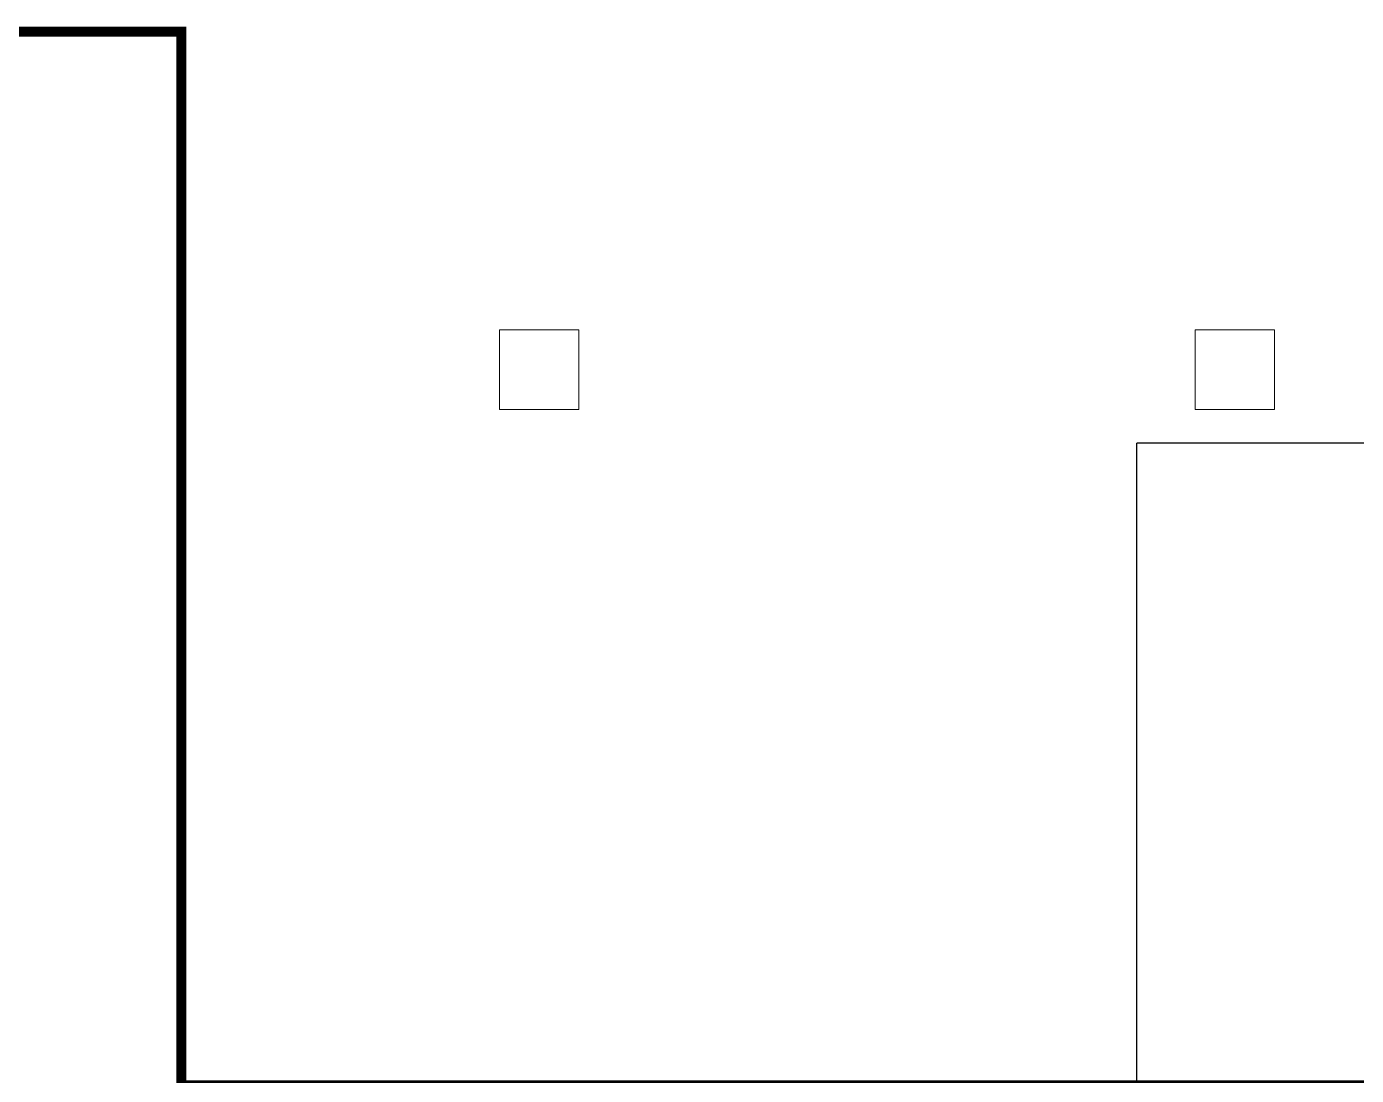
# Model space of a CAD drawing. Header units: metres. Extents: x -13621 to 152406, y -16073 to 22221.
# Drawn here: x 93364 to 94702, y 2530 to 3585 of the extents above; entities that cross this region are included whole.
import ezdxf

# ---------------------------------------------------------------- set-up
doc = ezdxf.new("R2010")
doc.units = ezdxf.units.M
doc.header["$LTSCALE"] = 100
doc.header["$MEASUREMENT"] = 0
doc.linetypes.add('DOT2', pattern=[0.125, 0, -0.125])
doc.layers.get('0').update_dxf_attribs({"color": 9, "lineweight": 9})
for name, color, linetype, lineweight in [('01', 9, 'Continuous', 9), ('20', 9, 'DOT2', 9), ('Data  Tavan', 170, 'Continuous', 30)]:
    doc.layers.add(name, color=color, linetype=linetype, lineweight=lineweight)

# ---------------------------------------------------------------- blocks, each defined once
blk = doc.blocks.new('p-kolon_80x80')
blk.add_lwpolyline([(-40, -40), (40, -40), (40, 40), (-40, 40)], close=True)
blk = doc.blocks.new('1.Bod.Ara.Sitatik Elk')
at = {"layer": '01'}
for p in [(9880, -5390), (10580, -5390)]:
    blk.add_blockref('p-kolon_80x80', p, dxfattribs=at)
blk = doc.blocks.new('1.Bod.Ara.Mimari Elk')
at = {"layer": '20', "ltscale": 2, "const_width": 10}
blk.add_lwpolyline([(8380, -5050), (8380, -8690), (12080, -8690), (12080, -6110), (9520, -6110), (9520, -5050)], close=True, dxfattribs=at)

msp = doc.modelspace()

# ---------------------------------------------------------------- linework, layer by layer
at = {"layer": 'Data  Tavan'}
for p in [(95329.2, 3166.1), (94481.3, 1556.6)]:
    msp.add_line(p, (94481.3, 3166.1), dxfattribs=at)

# ---------------------------------------------------------------- block references
for name in ['1.Bod.Ara.Mimari Elk', '1.Bod.Ara.Sitatik Elk']:
    msp.add_blockref(name, (84000, 8630))

doc.saveas('drawing.dxf')
